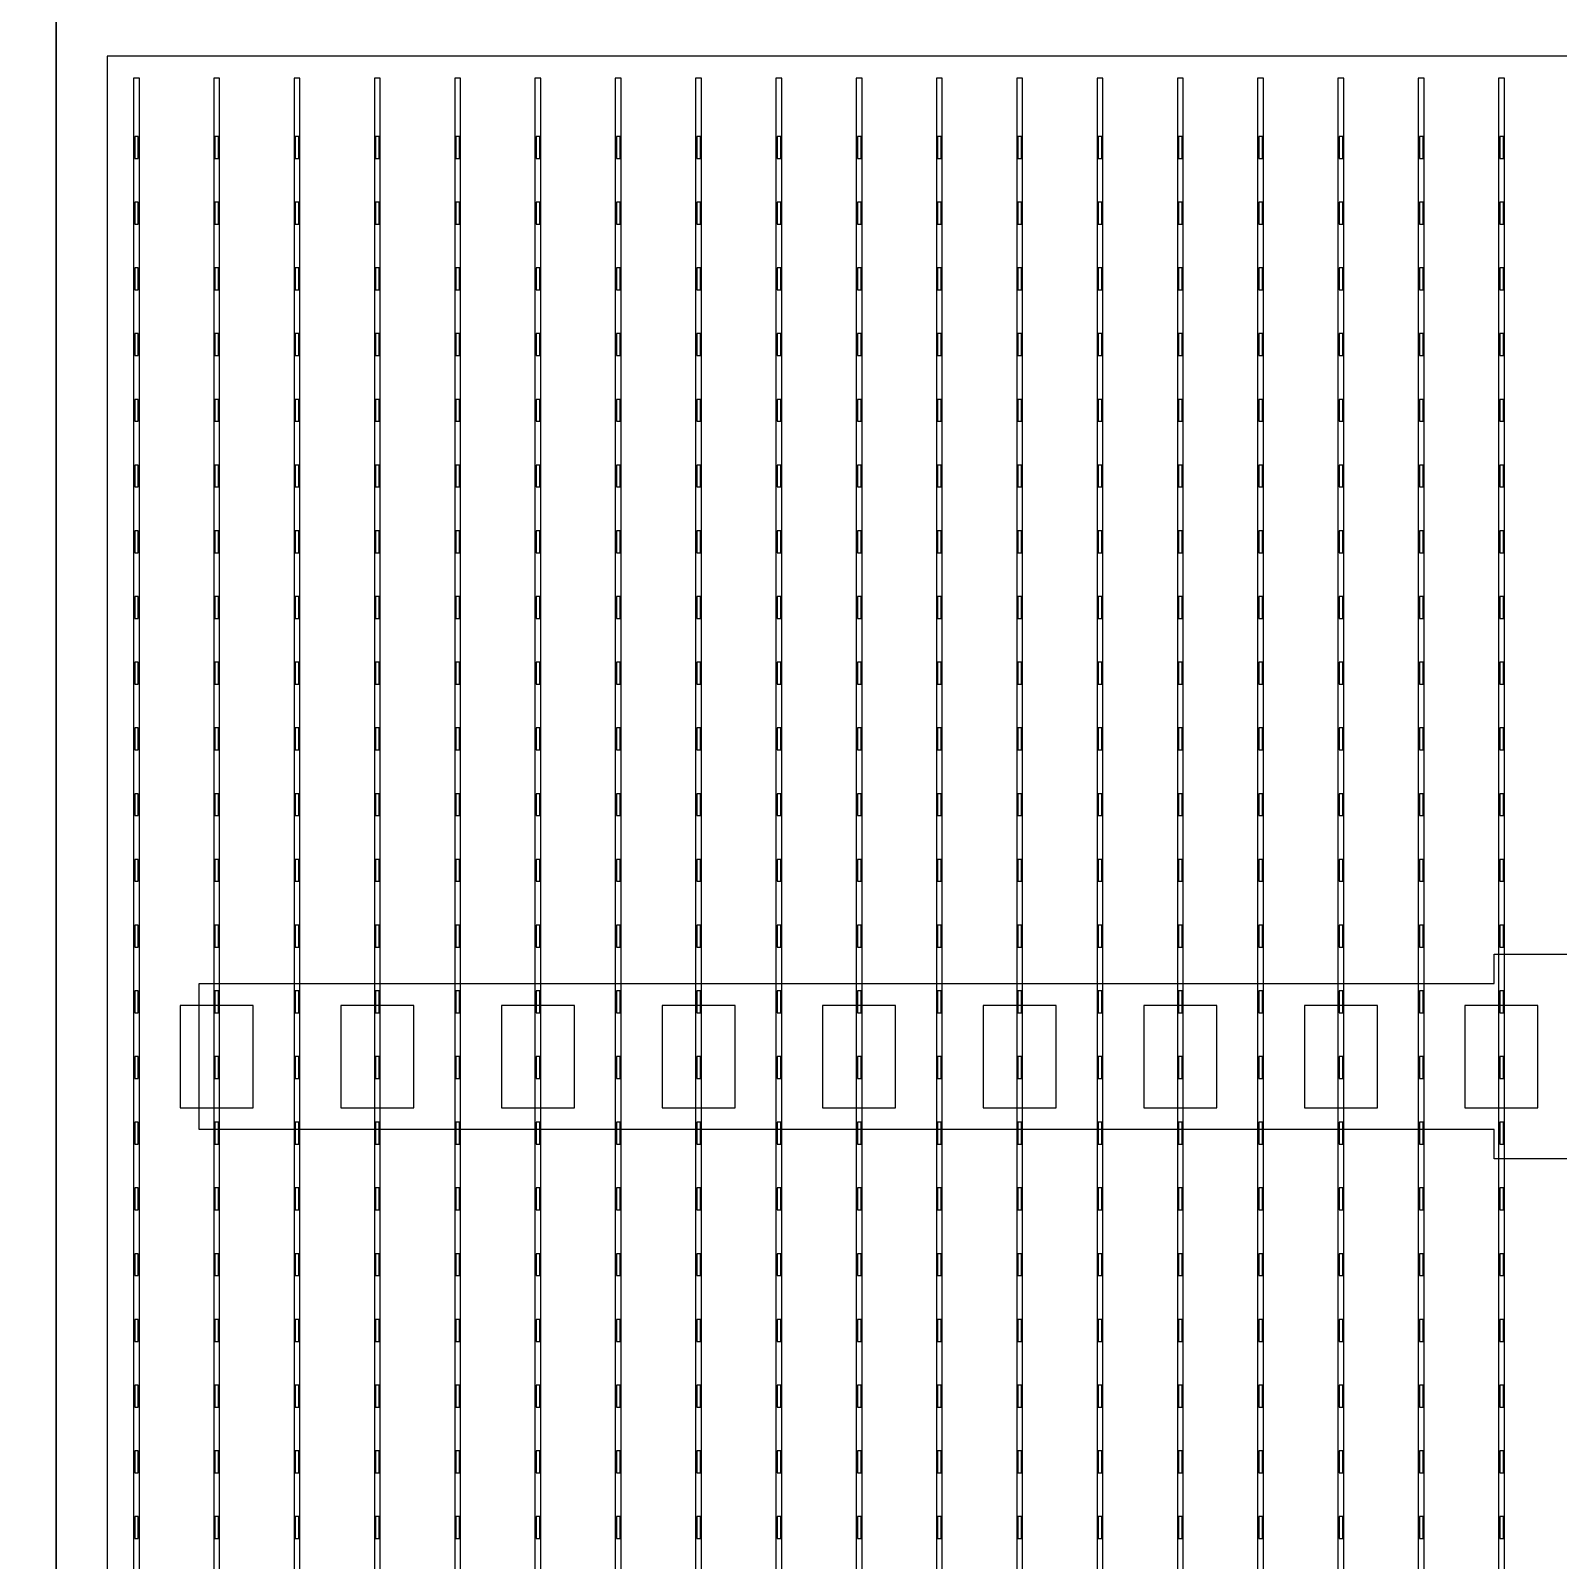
# Model space of a CAD drawing. Header units: millimetres. Extents: x -18 to 142, y -7 to 153.
# Drawn here: x 20.2 to 30.66, y 72.45 to 82.92 of the extents above; entities that cross this region are included whole.
import ezdxf

# ---------------------------------------------------------------- set-up
doc = ezdxf.new("R2010")
doc.units = ezdxf.units.MM
for name, color, linetype in [('BUSBARS', 3, 'Continuous'), ('CELLS', 5, 'Continuous'), ('CONTACT_PADS', 2, 'Continuous'), ('DICING', 4, 'Continuous'), ('FINGERS', 1, 'Continuous'), ('INSULATION', 2, 'Continuous')]:
    doc.layers.add(name, color=color, linetype=linetype)

msp = doc.modelspace()

# ---------------------------------------------------------------- linework, layer by layer
at = {"layer": 'BUSBARS'}
msp.add_lwpolyline([(40.29, 76.4), (40.29, 75.4), (31.42, 75.4), (31.42, 75.2), (30.22, 75.2), (30.22, 75.4), (21.35, 75.4), (21.35, 76.4), (30.22, 76.4), (30.22, 76.6), (31.42, 76.6), (31.42, 76.4), (40.29, 76.4)], close=True, dxfattribs=at)
at = {"layer": 'CELLS'}
for points in [[(20.37, 62.2), (20.37, 83.1), (-0.53, 83.1), (-0.53, 62.2), (20.37, 62.2)], [(41.27, 62.2), (41.27, 83.1), (20.37, 83.1), (20.37, 62.2), (41.27, 62.2)]]:
    msp.add_lwpolyline(points, close=True, dxfattribs=at)
at = {"layer": 'CONTACT_PADS'}
for points in [[(20.933, 82.05), (20.933, 82.2), (20.908, 82.2), (20.908, 82.05), (20.933, 82.05)], [(21.483, 82.05), (21.483, 82.2), (21.458, 82.2), (21.458, 82.05), (21.483, 82.05)], [(22.033, 82.05), (22.033, 82.2), (22.008, 82.2), (22.008, 82.05), (22.033, 82.05)], [(22.583, 82.05), (22.583, 82.2), (22.558, 82.2), (22.558, 82.05), (22.583, 82.05)], [(23.133, 82.05), (23.133, 82.2), (23.108, 82.2), (23.108, 82.05), (23.133, 82.05)], [(23.683, 82.05), (23.683, 82.2), (23.658, 82.2), (23.658, 82.05), (23.683, 82.05)], [(24.233, 82.05), (24.233, 82.2), (24.208, 82.2), (24.208, 82.05), (24.233, 82.05)], [(24.783, 82.05), (24.783, 82.2), (24.758, 82.2), (24.758, 82.05), (24.783, 82.05)], [(25.333, 82.05), (25.333, 82.2), (25.308, 82.2), (25.308, 82.05), (25.333, 82.05)], [(25.883, 82.05), (25.883, 82.2), (25.858, 82.2), (25.858, 82.05), (25.883, 82.05)], [(26.433, 82.05), (26.433, 82.2), (26.408, 82.2), (26.408, 82.05), (26.433, 82.05)], [(26.983, 82.05), (26.983, 82.2), (26.958, 82.2), (26.958, 82.05), (26.983, 82.05)], [(27.533, 82.05), (27.533, 82.2), (27.508, 82.2), (27.508, 82.05), (27.533, 82.05)], [(28.083, 82.05), (28.083, 82.2), (28.058, 82.2), (28.058, 82.05), (28.083, 82.05)], [(28.633, 82.05), (28.633, 82.2), (28.608, 82.2), (28.608, 82.05), (28.633, 82.05)], [(29.183, 82.05), (29.183, 82.2), (29.158, 82.2), (29.158, 82.05), (29.183, 82.05)], [(29.733, 82.05), (29.733, 82.2), (29.708, 82.2), (29.708, 82.05), (29.733, 82.05)], [(30.283, 82.05), (30.283, 82.2), (30.258, 82.2), (30.258, 82.05), (30.283, 82.05)], [(20.933, 81.6), (20.933, 81.75), (20.908, 81.75), (20.908, 81.6), (20.933, 81.6)], [(21.483, 81.6), (21.483, 81.75), (21.458, 81.75), (21.458, 81.6), (21.483, 81.6)], [(22.033, 81.6), (22.033, 81.75), (22.008, 81.75), (22.008, 81.6), (22.033, 81.6)], [(22.583, 81.6), (22.583, 81.75), (22.558, 81.75), (22.558, 81.6), (22.583, 81.6)], [(23.133, 81.6), (23.133, 81.75), (23.108, 81.75), (23.108, 81.6), (23.133, 81.6)], [(23.683, 81.6), (23.683, 81.75), (23.658, 81.75), (23.658, 81.6), (23.683, 81.6)], [(24.233, 81.6), (24.233, 81.75), (24.208, 81.75), (24.208, 81.6), (24.233, 81.6)], [(24.783, 81.6), (24.783, 81.75), (24.758, 81.75), (24.758, 81.6), (24.783, 81.6)], [(25.333, 81.6), (25.333, 81.75), (25.308, 81.75), (25.308, 81.6), (25.333, 81.6)], [(25.883, 81.6), (25.883, 81.75), (25.858, 81.75), (25.858, 81.6), (25.883, 81.6)], [(26.433, 81.6), (26.433, 81.75), (26.408, 81.75), (26.408, 81.6), (26.433, 81.6)], [(26.983, 81.6), (26.983, 81.75), (26.958, 81.75), (26.958, 81.6), (26.983, 81.6)], [(27.533, 81.6), (27.533, 81.75), (27.508, 81.75), (27.508, 81.6), (27.533, 81.6)], [(28.083, 81.6), (28.083, 81.75), (28.058, 81.75), (28.058, 81.6), (28.083, 81.6)], [(28.633, 81.6), (28.633, 81.75), (28.608, 81.75), (28.608, 81.6), (28.633, 81.6)], [(29.183, 81.6), (29.183, 81.75), (29.158, 81.75), (29.158, 81.6), (29.183, 81.6)], [(29.733, 81.6), (29.733, 81.75), (29.708, 81.75), (29.708, 81.6), (29.733, 81.6)], [(30.283, 81.6), (30.283, 81.75), (30.258, 81.75), (30.258, 81.6), (30.283, 81.6)], [(20.933, 81.15), (20.933, 81.3), (20.908, 81.3), (20.908, 81.15), (20.933, 81.15)], [(21.483, 81.15), (21.483, 81.3), (21.458, 81.3), (21.458, 81.15), (21.483, 81.15)], [(22.033, 81.15), (22.033, 81.3), (22.008, 81.3), (22.008, 81.15), (22.033, 81.15)], [(22.583, 81.15), (22.583, 81.3), (22.558, 81.3), (22.558, 81.15), (22.583, 81.15)], [(23.133, 81.15), (23.133, 81.3), (23.108, 81.3), (23.108, 81.15), (23.133, 81.15)], [(23.683, 81.15), (23.683, 81.3), (23.658, 81.3), (23.658, 81.15), (23.683, 81.15)], [(24.233, 81.15), (24.233, 81.3), (24.208, 81.3), (24.208, 81.15), (24.233, 81.15)], [(24.783, 81.15), (24.783, 81.3), (24.758, 81.3), (24.758, 81.15), (24.783, 81.15)], [(25.333, 81.15), (25.333, 81.3), (25.308, 81.3), (25.308, 81.15), (25.333, 81.15)], [(25.883, 81.15), (25.883, 81.3), (25.858, 81.3), (25.858, 81.15), (25.883, 81.15)], [(26.433, 81.15), (26.433, 81.3), (26.408, 81.3), (26.408, 81.15), (26.433, 81.15)], [(26.983, 81.15), (26.983, 81.3), (26.958, 81.3), (26.958, 81.15), (26.983, 81.15)], [(27.533, 81.15), (27.533, 81.3), (27.508, 81.3), (27.508, 81.15), (27.533, 81.15)], [(28.083, 81.15), (28.083, 81.3), (28.058, 81.3), (28.058, 81.15), (28.083, 81.15)], [(28.633, 81.15), (28.633, 81.3), (28.608, 81.3), (28.608, 81.15), (28.633, 81.15)], [(29.183, 81.15), (29.183, 81.3), (29.158, 81.3), (29.158, 81.15), (29.183, 81.15)], [(29.733, 81.15), (29.733, 81.3), (29.708, 81.3), (29.708, 81.15), (29.733, 81.15)], [(30.283, 81.15), (30.283, 81.3), (30.258, 81.3), (30.258, 81.15), (30.283, 81.15)], [(20.933, 80.7), (20.933, 80.85), (20.908, 80.85), (20.908, 80.7), (20.933, 80.7)], [(21.483, 80.7), (21.483, 80.85), (21.458, 80.85), (21.458, 80.7), (21.483, 80.7)], [(22.033, 80.7), (22.033, 80.85), (22.008, 80.85), (22.008, 80.7), (22.033, 80.7)], [(22.583, 80.7), (22.583, 80.85), (22.558, 80.85), (22.558, 80.7), (22.583, 80.7)], [(23.133, 80.7), (23.133, 80.85), (23.108, 80.85), (23.108, 80.7), (23.133, 80.7)], [(23.683, 80.7), (23.683, 80.85), (23.658, 80.85), (23.658, 80.7), (23.683, 80.7)], [(24.233, 80.7), (24.233, 80.85), (24.208, 80.85), (24.208, 80.7), (24.233, 80.7)], [(24.783, 80.7), (24.783, 80.85), (24.758, 80.85), (24.758, 80.7), (24.783, 80.7)], [(25.333, 80.7), (25.333, 80.85), (25.308, 80.85), (25.308, 80.7), (25.333, 80.7)], [(25.883, 80.7), (25.883, 80.85), (25.858, 80.85), (25.858, 80.7), (25.883, 80.7)], [(26.433, 80.7), (26.433, 80.85), (26.408, 80.85), (26.408, 80.7), (26.433, 80.7)], [(26.983, 80.7), (26.983, 80.85), (26.958, 80.85), (26.958, 80.7), (26.983, 80.7)], [(27.533, 80.7), (27.533, 80.85), (27.508, 80.85), (27.508, 80.7), (27.533, 80.7)], [(28.083, 80.7), (28.083, 80.85), (28.058, 80.85), (28.058, 80.7), (28.083, 80.7)], [(28.633, 80.7), (28.633, 80.85), (28.608, 80.85), (28.608, 80.7), (28.633, 80.7)], [(29.183, 80.7), (29.183, 80.85), (29.158, 80.85), (29.158, 80.7), (29.183, 80.7)], [(29.733, 80.7), (29.733, 80.85), (29.708, 80.85), (29.708, 80.7), (29.733, 80.7)], [(30.283, 80.7), (30.283, 80.85), (30.258, 80.85), (30.258, 80.7), (30.283, 80.7)], [(20.933, 80.25), (20.933, 80.4), (20.908, 80.4), (20.908, 80.25), (20.933, 80.25)], [(21.483, 80.25), (21.483, 80.4), (21.458, 80.4), (21.458, 80.25), (21.483, 80.25)], [(22.033, 80.25), (22.033, 80.4), (22.008, 80.4), (22.008, 80.25), (22.033, 80.25)], [(22.583, 80.25), (22.583, 80.4), (22.558, 80.4), (22.558, 80.25), (22.583, 80.25)], [(23.133, 80.25), (23.133, 80.4), (23.108, 80.4), (23.108, 80.25), (23.133, 80.25)], [(23.683, 80.25), (23.683, 80.4), (23.658, 80.4), (23.658, 80.25), (23.683, 80.25)], [(24.233, 80.25), (24.233, 80.4), (24.208, 80.4), (24.208, 80.25), (24.233, 80.25)], [(24.783, 80.25), (24.783, 80.4), (24.758, 80.4), (24.758, 80.25), (24.783, 80.25)], [(25.333, 80.25), (25.333, 80.4), (25.308, 80.4), (25.308, 80.25), (25.333, 80.25)], [(25.883, 80.25), (25.883, 80.4), (25.858, 80.4), (25.858, 80.25), (25.883, 80.25)], [(26.433, 80.25), (26.433, 80.4), (26.408, 80.4), (26.408, 80.25), (26.433, 80.25)], [(26.983, 80.25), (26.983, 80.4), (26.958, 80.4), (26.958, 80.25), (26.983, 80.25)], [(27.533, 80.25), (27.533, 80.4), (27.508, 80.4), (27.508, 80.25), (27.533, 80.25)], [(28.083, 80.25), (28.083, 80.4), (28.058, 80.4), (28.058, 80.25), (28.083, 80.25)], [(28.633, 80.25), (28.633, 80.4), (28.608, 80.4), (28.608, 80.25), (28.633, 80.25)], [(29.183, 80.25), (29.183, 80.4), (29.158, 80.4), (29.158, 80.25), (29.183, 80.25)], [(29.733, 80.25), (29.733, 80.4), (29.708, 80.4), (29.708, 80.25), (29.733, 80.25)], [(30.283, 80.25), (30.283, 80.4), (30.258, 80.4), (30.258, 80.25), (30.283, 80.25)], [(20.933, 79.8), (20.933, 79.95), (20.908, 79.95), (20.908, 79.8), (20.933, 79.8)], [(21.483, 79.8), (21.483, 79.95), (21.458, 79.95), (21.458, 79.8), (21.483, 79.8)], [(22.033, 79.8), (22.033, 79.95), (22.008, 79.95), (22.008, 79.8), (22.033, 79.8)], [(22.583, 79.8), (22.583, 79.95), (22.558, 79.95), (22.558, 79.8), (22.583, 79.8)], [(23.133, 79.8), (23.133, 79.95), (23.108, 79.95), (23.108, 79.8), (23.133, 79.8)], [(23.683, 79.8), (23.683, 79.95), (23.658, 79.95), (23.658, 79.8), (23.683, 79.8)], [(24.233, 79.8), (24.233, 79.95), (24.208, 79.95), (24.208, 79.8), (24.233, 79.8)], [(24.783, 79.8), (24.783, 79.95), (24.758, 79.95), (24.758, 79.8), (24.783, 79.8)], [(25.333, 79.8), (25.333, 79.95), (25.308, 79.95), (25.308, 79.8), (25.333, 79.8)], [(25.883, 79.8), (25.883, 79.95), (25.858, 79.95), (25.858, 79.8), (25.883, 79.8)], [(26.433, 79.8), (26.433, 79.95), (26.408, 79.95), (26.408, 79.8), (26.433, 79.8)], [(26.983, 79.8), (26.983, 79.95), (26.958, 79.95), (26.958, 79.8), (26.983, 79.8)], [(27.533, 79.8), (27.533, 79.95), (27.508, 79.95), (27.508, 79.8), (27.533, 79.8)], [(28.083, 79.8), (28.083, 79.95), (28.058, 79.95), (28.058, 79.8), (28.083, 79.8)], [(28.633, 79.8), (28.633, 79.95), (28.608, 79.95), (28.608, 79.8), (28.633, 79.8)], [(29.183, 79.8), (29.183, 79.95), (29.158, 79.95), (29.158, 79.8), (29.183, 79.8)], [(29.733, 79.8), (29.733, 79.95), (29.708, 79.95), (29.708, 79.8), (29.733, 79.8)], [(30.283, 79.8), (30.283, 79.95), (30.258, 79.95), (30.258, 79.8), (30.283, 79.8)], [(20.933, 79.35), (20.933, 79.5), (20.908, 79.5), (20.908, 79.35), (20.933, 79.35)], [(21.483, 79.35), (21.483, 79.5), (21.458, 79.5), (21.458, 79.35), (21.483, 79.35)], [(22.033, 79.35), (22.033, 79.5), (22.008, 79.5), (22.008, 79.35), (22.033, 79.35)], [(22.583, 79.35), (22.583, 79.5), (22.558, 79.5), (22.558, 79.35), (22.583, 79.35)], [(23.133, 79.35), (23.133, 79.5), (23.108, 79.5), (23.108, 79.35), (23.133, 79.35)], [(23.683, 79.35), (23.683, 79.5), (23.658, 79.5), (23.658, 79.35), (23.683, 79.35)], [(24.233, 79.35), (24.233, 79.5), (24.208, 79.5), (24.208, 79.35), (24.233, 79.35)], [(24.783, 79.35), (24.783, 79.5), (24.758, 79.5), (24.758, 79.35), (24.783, 79.35)], [(25.333, 79.35), (25.333, 79.5), (25.308, 79.5), (25.308, 79.35), (25.333, 79.35)], [(25.883, 79.35), (25.883, 79.5), (25.858, 79.5), (25.858, 79.35), (25.883, 79.35)], [(26.433, 79.35), (26.433, 79.5), (26.408, 79.5), (26.408, 79.35), (26.433, 79.35)], [(26.983, 79.35), (26.983, 79.5), (26.958, 79.5), (26.958, 79.35), (26.983, 79.35)], [(27.533, 79.35), (27.533, 79.5), (27.508, 79.5), (27.508, 79.35), (27.533, 79.35)], [(28.083, 79.35), (28.083, 79.5), (28.058, 79.5), (28.058, 79.35), (28.083, 79.35)], [(28.633, 79.35), (28.633, 79.5), (28.608, 79.5), (28.608, 79.35), (28.633, 79.35)], [(29.183, 79.35), (29.183, 79.5), (29.158, 79.5), (29.158, 79.35), (29.183, 79.35)], [(29.733, 79.35), (29.733, 79.5), (29.708, 79.5), (29.708, 79.35), (29.733, 79.35)], [(30.283, 79.35), (30.283, 79.5), (30.258, 79.5), (30.258, 79.35), (30.283, 79.35)], [(20.933, 78.9), (20.933, 79.05), (20.908, 79.05), (20.908, 78.9), (20.933, 78.9)], [(21.483, 78.9), (21.483, 79.05), (21.458, 79.05), (21.458, 78.9), (21.483, 78.9)], [(22.033, 78.9), (22.033, 79.05), (22.008, 79.05), (22.008, 78.9), (22.033, 78.9)], [(22.583, 78.9), (22.583, 79.05), (22.558, 79.05), (22.558, 78.9), (22.583, 78.9)], [(23.133, 78.9), (23.133, 79.05), (23.108, 79.05), (23.108, 78.9), (23.133, 78.9)], [(23.683, 78.9), (23.683, 79.05), (23.658, 79.05), (23.658, 78.9), (23.683, 78.9)], [(24.233, 78.9), (24.233, 79.05), (24.208, 79.05), (24.208, 78.9), (24.233, 78.9)], [(24.783, 78.9), (24.783, 79.05), (24.758, 79.05), (24.758, 78.9), (24.783, 78.9)], [(25.333, 78.9), (25.333, 79.05), (25.308, 79.05), (25.308, 78.9), (25.333, 78.9)], [(25.883, 78.9), (25.883, 79.05), (25.858, 79.05), (25.858, 78.9), (25.883, 78.9)], [(26.433, 78.9), (26.433, 79.05), (26.408, 79.05), (26.408, 78.9), (26.433, 78.9)], [(26.983, 78.9), (26.983, 79.05), (26.958, 79.05), (26.958, 78.9), (26.983, 78.9)], [(27.533, 78.9), (27.533, 79.05), (27.508, 79.05), (27.508, 78.9), (27.533, 78.9)], [(28.083, 78.9), (28.083, 79.05), (28.058, 79.05), (28.058, 78.9), (28.083, 78.9)], [(28.633, 78.9), (28.633, 79.05), (28.608, 79.05), (28.608, 78.9), (28.633, 78.9)], [(29.183, 78.9), (29.183, 79.05), (29.158, 79.05), (29.158, 78.9), (29.183, 78.9)], [(29.733, 78.9), (29.733, 79.05), (29.708, 79.05), (29.708, 78.9), (29.733, 78.9)], [(30.283, 78.9), (30.283, 79.05), (30.258, 79.05), (30.258, 78.9), (30.283, 78.9)], [(20.933, 78.45), (20.933, 78.6), (20.908, 78.6), (20.908, 78.45), (20.933, 78.45)], [(21.483, 78.45), (21.483, 78.6), (21.458, 78.6), (21.458, 78.45), (21.483, 78.45)], [(22.033, 78.45), (22.033, 78.6), (22.008, 78.6), (22.008, 78.45), (22.033, 78.45)], [(22.583, 78.45), (22.583, 78.6), (22.558, 78.6), (22.558, 78.45), (22.583, 78.45)], [(23.133, 78.45), (23.133, 78.6), (23.108, 78.6), (23.108, 78.45), (23.133, 78.45)], [(23.683, 78.45), (23.683, 78.6), (23.658, 78.6), (23.658, 78.45), (23.683, 78.45)], [(24.233, 78.45), (24.233, 78.6), (24.208, 78.6), (24.208, 78.45), (24.233, 78.45)], [(24.783, 78.45), (24.783, 78.6), (24.758, 78.6), (24.758, 78.45), (24.783, 78.45)], [(25.333, 78.45), (25.333, 78.6), (25.308, 78.6), (25.308, 78.45), (25.333, 78.45)], [(25.883, 78.45), (25.883, 78.6), (25.858, 78.6), (25.858, 78.45), (25.883, 78.45)], [(26.433, 78.45), (26.433, 78.6), (26.408, 78.6), (26.408, 78.45), (26.433, 78.45)], [(26.983, 78.45), (26.983, 78.6), (26.958, 78.6), (26.958, 78.45), (26.983, 78.45)], [(27.533, 78.45), (27.533, 78.6), (27.508, 78.6), (27.508, 78.45), (27.533, 78.45)], [(28.083, 78.45), (28.083, 78.6), (28.058, 78.6), (28.058, 78.45), (28.083, 78.45)], [(28.633, 78.45), (28.633, 78.6), (28.608, 78.6), (28.608, 78.45), (28.633, 78.45)], [(29.183, 78.45), (29.183, 78.6), (29.158, 78.6), (29.158, 78.45), (29.183, 78.45)], [(29.733, 78.45), (29.733, 78.6), (29.708, 78.6), (29.708, 78.45), (29.733, 78.45)], [(30.283, 78.45), (30.283, 78.6), (30.258, 78.6), (30.258, 78.45), (30.283, 78.45)], [(20.933, 78), (20.933, 78.15), (20.908, 78.15), (20.908, 78), (20.933, 78)], [(21.483, 78), (21.483, 78.15), (21.458, 78.15), (21.458, 78), (21.483, 78)], [(22.033, 78), (22.033, 78.15), (22.008, 78.15), (22.008, 78), (22.033, 78)], [(22.583, 78), (22.583, 78.15), (22.558, 78.15), (22.558, 78), (22.583, 78)], [(23.133, 78), (23.133, 78.15), (23.108, 78.15), (23.108, 78), (23.133, 78)], [(23.683, 78), (23.683, 78.15), (23.658, 78.15), (23.658, 78), (23.683, 78)], [(24.233, 78), (24.233, 78.15), (24.208, 78.15), (24.208, 78), (24.233, 78)], [(24.783, 78), (24.783, 78.15), (24.758, 78.15), (24.758, 78), (24.783, 78)], [(25.333, 78), (25.333, 78.15), (25.308, 78.15), (25.308, 78), (25.333, 78)], [(25.883, 78), (25.883, 78.15), (25.858, 78.15), (25.858, 78), (25.883, 78)], [(26.433, 78), (26.433, 78.15), (26.408, 78.15), (26.408, 78), (26.433, 78)], [(26.983, 78), (26.983, 78.15), (26.958, 78.15), (26.958, 78), (26.983, 78)], [(27.533, 78), (27.533, 78.15), (27.508, 78.15), (27.508, 78), (27.533, 78)], [(28.083, 78), (28.083, 78.15), (28.058, 78.15), (28.058, 78), (28.083, 78)], [(28.633, 78), (28.633, 78.15), (28.608, 78.15), (28.608, 78), (28.633, 78)], [(29.183, 78), (29.183, 78.15), (29.158, 78.15), (29.158, 78), (29.183, 78)], [(29.733, 78), (29.733, 78.15), (29.708, 78.15), (29.708, 78), (29.733, 78)], [(30.283, 78), (30.283, 78.15), (30.258, 78.15), (30.258, 78), (30.283, 78)], [(20.933, 77.55), (20.933, 77.7), (20.908, 77.7), (20.908, 77.55), (20.933, 77.55)], [(21.483, 77.55), (21.483, 77.7), (21.458, 77.7), (21.458, 77.55), (21.483, 77.55)], [(22.033, 77.55), (22.033, 77.7), (22.008, 77.7), (22.008, 77.55), (22.033, 77.55)], [(22.583, 77.55), (22.583, 77.7), (22.558, 77.7), (22.558, 77.55), (22.583, 77.55)], [(23.133, 77.55), (23.133, 77.7), (23.108, 77.7), (23.108, 77.55), (23.133, 77.55)], [(23.683, 77.55), (23.683, 77.7), (23.658, 77.7), (23.658, 77.55), (23.683, 77.55)], [(24.233, 77.55), (24.233, 77.7), (24.208, 77.7), (24.208, 77.55), (24.233, 77.55)], [(24.783, 77.55), (24.783, 77.7), (24.758, 77.7), (24.758, 77.55), (24.783, 77.55)], [(25.333, 77.55), (25.333, 77.7), (25.308, 77.7), (25.308, 77.55), (25.333, 77.55)], [(25.883, 77.55), (25.883, 77.7), (25.858, 77.7), (25.858, 77.55), (25.883, 77.55)], [(26.433, 77.55), (26.433, 77.7), (26.408, 77.7), (26.408, 77.55), (26.433, 77.55)], [(26.983, 77.55), (26.983, 77.7), (26.958, 77.7), (26.958, 77.55), (26.983, 77.55)], [(27.533, 77.55), (27.533, 77.7), (27.508, 77.7), (27.508, 77.55), (27.533, 77.55)], [(28.083, 77.55), (28.083, 77.7), (28.058, 77.7), (28.058, 77.55), (28.083, 77.55)], [(28.633, 77.55), (28.633, 77.7), (28.608, 77.7), (28.608, 77.55), (28.633, 77.55)], [(29.183, 77.55), (29.183, 77.7), (29.158, 77.7), (29.158, 77.55), (29.183, 77.55)], [(29.733, 77.55), (29.733, 77.7), (29.708, 77.7), (29.708, 77.55), (29.733, 77.55)], [(30.283, 77.55), (30.283, 77.7), (30.258, 77.7), (30.258, 77.55), (30.283, 77.55)], [(20.933, 77.1), (20.933, 77.25), (20.908, 77.25), (20.908, 77.1), (20.933, 77.1)], [(21.483, 77.1), (21.483, 77.25), (21.458, 77.25), (21.458, 77.1), (21.483, 77.1)], [(22.033, 77.1), (22.033, 77.25), (22.008, 77.25), (22.008, 77.1), (22.033, 77.1)], [(22.583, 77.1), (22.583, 77.25), (22.558, 77.25), (22.558, 77.1), (22.583, 77.1)], [(23.133, 77.1), (23.133, 77.25), (23.108, 77.25), (23.108, 77.1), (23.133, 77.1)], [(23.683, 77.1), (23.683, 77.25), (23.658, 77.25), (23.658, 77.1), (23.683, 77.1)], [(24.233, 77.1), (24.233, 77.25), (24.208, 77.25), (24.208, 77.1), (24.233, 77.1)], [(24.783, 77.1), (24.783, 77.25), (24.758, 77.25), (24.758, 77.1), (24.783, 77.1)], [(25.333, 77.1), (25.333, 77.25), (25.308, 77.25), (25.308, 77.1), (25.333, 77.1)], [(25.883, 77.1), (25.883, 77.25), (25.858, 77.25), (25.858, 77.1), (25.883, 77.1)], [(26.433, 77.1), (26.433, 77.25), (26.408, 77.25), (26.408, 77.1), (26.433, 77.1)], [(26.983, 77.1), (26.983, 77.25), (26.958, 77.25), (26.958, 77.1), (26.983, 77.1)], [(27.533, 77.1), (27.533, 77.25), (27.508, 77.25), (27.508, 77.1), (27.533, 77.1)], [(28.083, 77.1), (28.083, 77.25), (28.058, 77.25), (28.058, 77.1), (28.083, 77.1)], [(28.633, 77.1), (28.633, 77.25), (28.608, 77.25), (28.608, 77.1), (28.633, 77.1)], [(29.183, 77.1), (29.183, 77.25), (29.158, 77.25), (29.158, 77.1), (29.183, 77.1)], [(29.733, 77.1), (29.733, 77.25), (29.708, 77.25), (29.708, 77.1), (29.733, 77.1)], [(30.283, 77.1), (30.283, 77.25), (30.258, 77.25), (30.258, 77.1), (30.283, 77.1)], [(20.933, 76.65), (20.933, 76.8), (20.908, 76.8), (20.908, 76.65), (20.933, 76.65)], [(21.483, 76.65), (21.483, 76.8), (21.458, 76.8), (21.458, 76.65), (21.483, 76.65)], [(22.033, 76.65), (22.033, 76.8), (22.008, 76.8), (22.008, 76.65), (22.033, 76.65)], [(22.583, 76.65), (22.583, 76.8), (22.558, 76.8), (22.558, 76.65), (22.583, 76.65)], [(23.133, 76.65), (23.133, 76.8), (23.108, 76.8), (23.108, 76.65), (23.133, 76.65)], [(23.683, 76.65), (23.683, 76.8), (23.658, 76.8), (23.658, 76.65), (23.683, 76.65)], [(24.233, 76.65), (24.233, 76.8), (24.208, 76.8), (24.208, 76.65), (24.233, 76.65)], [(24.783, 76.65), (24.783, 76.8), (24.758, 76.8), (24.758, 76.65), (24.783, 76.65)], [(25.333, 76.65), (25.333, 76.8), (25.308, 76.8), (25.308, 76.65), (25.333, 76.65)], [(25.883, 76.65), (25.883, 76.8), (25.858, 76.8), (25.858, 76.65), (25.883, 76.65)], [(26.433, 76.65), (26.433, 76.8), (26.408, 76.8), (26.408, 76.65), (26.433, 76.65)], [(26.983, 76.65), (26.983, 76.8), (26.958, 76.8), (26.958, 76.65), (26.983, 76.65)], [(27.533, 76.65), (27.533, 76.8), (27.508, 76.8), (27.508, 76.65), (27.533, 76.65)], [(28.083, 76.65), (28.083, 76.8), (28.058, 76.8), (28.058, 76.65), (28.083, 76.65)], [(28.633, 76.65), (28.633, 76.8), (28.608, 76.8), (28.608, 76.65), (28.633, 76.65)], [(29.183, 76.65), (29.183, 76.8), (29.158, 76.8), (29.158, 76.65), (29.183, 76.65)], [(29.733, 76.65), (29.733, 76.8), (29.708, 76.8), (29.708, 76.65), (29.733, 76.65)], [(30.283, 76.65), (30.283, 76.8), (30.258, 76.8), (30.258, 76.65), (30.283, 76.65)], [(20.933, 76.2), (20.933, 76.35), (20.908, 76.35), (20.908, 76.2), (20.933, 76.2)], [(21.483, 76.2), (21.483, 76.35), (21.458, 76.35), (21.458, 76.2), (21.483, 76.2)], [(22.033, 76.2), (22.033, 76.35), (22.008, 76.35), (22.008, 76.2), (22.033, 76.2)], [(22.583, 76.2), (22.583, 76.35), (22.558, 76.35), (22.558, 76.2), (22.583, 76.2)], [(23.133, 76.2), (23.133, 76.35), (23.108, 76.35), (23.108, 76.2), (23.133, 76.2)], [(23.683, 76.2), (23.683, 76.35), (23.658, 76.35), (23.658, 76.2), (23.683, 76.2)], [(24.233, 76.2), (24.233, 76.35), (24.208, 76.35), (24.208, 76.2), (24.233, 76.2)], [(24.783, 76.2), (24.783, 76.35), (24.758, 76.35), (24.758, 76.2), (24.783, 76.2)], [(25.333, 76.2), (25.333, 76.35), (25.308, 76.35), (25.308, 76.2), (25.333, 76.2)], [(25.883, 76.2), (25.883, 76.35), (25.858, 76.35), (25.858, 76.2), (25.883, 76.2)], [(26.433, 76.2), (26.433, 76.35), (26.408, 76.35), (26.408, 76.2), (26.433, 76.2)], [(26.983, 76.2), (26.983, 76.35), (26.958, 76.35), (26.958, 76.2), (26.983, 76.2)], [(27.533, 76.2), (27.533, 76.35), (27.508, 76.35), (27.508, 76.2), (27.533, 76.2)], [(28.083, 76.2), (28.083, 76.35), (28.058, 76.35), (28.058, 76.2), (28.083, 76.2)], [(28.633, 76.2), (28.633, 76.35), (28.608, 76.35), (28.608, 76.2), (28.633, 76.2)], [(29.183, 76.2), (29.183, 76.35), (29.158, 76.35), (29.158, 76.2), (29.183, 76.2)], [(29.733, 76.2), (29.733, 76.35), (29.708, 76.35), (29.708, 76.2), (29.733, 76.2)], [(30.283, 76.2), (30.283, 76.35), (30.258, 76.35), (30.258, 76.2), (30.283, 76.2)], [(20.933, 75.75), (20.933, 75.9), (20.908, 75.9), (20.908, 75.75), (20.933, 75.75)], [(21.483, 75.75), (21.483, 75.9), (21.458, 75.9), (21.458, 75.75), (21.483, 75.75)], [(22.033, 75.75), (22.033, 75.9), (22.008, 75.9), (22.008, 75.75), (22.033, 75.75)], [(22.583, 75.75), (22.583, 75.9), (22.558, 75.9), (22.558, 75.75), (22.583, 75.75)], [(23.133, 75.75), (23.133, 75.9), (23.108, 75.9), (23.108, 75.75), (23.133, 75.75)], [(23.683, 75.75), (23.683, 75.9), (23.658, 75.9), (23.658, 75.75), (23.683, 75.75)], [(24.233, 75.75), (24.233, 75.9), (24.208, 75.9), (24.208, 75.75), (24.233, 75.75)], [(24.783, 75.75), (24.783, 75.9), (24.758, 75.9), (24.758, 75.75), (24.783, 75.75)], [(25.333, 75.75), (25.333, 75.9), (25.308, 75.9), (25.308, 75.75), (25.333, 75.75)], [(25.883, 75.75), (25.883, 75.9), (25.858, 75.9), (25.858, 75.75), (25.883, 75.75)], [(26.433, 75.75), (26.433, 75.9), (26.408, 75.9), (26.408, 75.75), (26.433, 75.75)], [(26.983, 75.75), (26.983, 75.9), (26.958, 75.9), (26.958, 75.75), (26.983, 75.75)], [(27.533, 75.75), (27.533, 75.9), (27.508, 75.9), (27.508, 75.75), (27.533, 75.75)], [(28.083, 75.75), (28.083, 75.9), (28.058, 75.9), (28.058, 75.75), (28.083, 75.75)], [(28.633, 75.75), (28.633, 75.9), (28.608, 75.9), (28.608, 75.75), (28.633, 75.75)], [(29.183, 75.75), (29.183, 75.9), (29.158, 75.9), (29.158, 75.75), (29.183, 75.75)], [(29.733, 75.75), (29.733, 75.9), (29.708, 75.9), (29.708, 75.75), (29.733, 75.75)], [(30.283, 75.75), (30.283, 75.9), (30.258, 75.9), (30.258, 75.75), (30.283, 75.75)], [(20.933, 75.3), (20.933, 75.45), (20.908, 75.45), (20.908, 75.3), (20.933, 75.3)], [(21.483, 75.3), (21.483, 75.45), (21.458, 75.45), (21.458, 75.3), (21.483, 75.3)], [(22.033, 75.3), (22.033, 75.45), (22.008, 75.45), (22.008, 75.3), (22.033, 75.3)], [(22.583, 75.3), (22.583, 75.45), (22.558, 75.45), (22.558, 75.3), (22.583, 75.3)], [(23.133, 75.3), (23.133, 75.45), (23.108, 75.45), (23.108, 75.3), (23.133, 75.3)], [(23.683, 75.3), (23.683, 75.45), (23.658, 75.45), (23.658, 75.3), (23.683, 75.3)], [(24.233, 75.3), (24.233, 75.45), (24.208, 75.45), (24.208, 75.3), (24.233, 75.3)], [(24.783, 75.3), (24.783, 75.45), (24.758, 75.45), (24.758, 75.3), (24.783, 75.3)], [(25.333, 75.3), (25.333, 75.45), (25.308, 75.45), (25.308, 75.3), (25.333, 75.3)], [(25.883, 75.3), (25.883, 75.45), (25.858, 75.45), (25.858, 75.3), (25.883, 75.3)], [(26.433, 75.3), (26.433, 75.45), (26.408, 75.45), (26.408, 75.3), (26.433, 75.3)], [(26.983, 75.3), (26.983, 75.45), (26.958, 75.45), (26.958, 75.3), (26.983, 75.3)], [(27.533, 75.3), (27.533, 75.45), (27.508, 75.45), (27.508, 75.3), (27.533, 75.3)], [(28.083, 75.3), (28.083, 75.45), (28.058, 75.45), (28.058, 75.3), (28.083, 75.3)], [(28.633, 75.3), (28.633, 75.45), (28.608, 75.45), (28.608, 75.3), (28.633, 75.3)], [(29.183, 75.3), (29.183, 75.45), (29.158, 75.45), (29.158, 75.3), (29.183, 75.3)], [(29.733, 75.3), (29.733, 75.45), (29.708, 75.45), (29.708, 75.3), (29.733, 75.3)], [(30.283, 75.3), (30.283, 75.45), (30.258, 75.45), (30.258, 75.3), (30.283, 75.3)], [(20.933, 74.85), (20.933, 75), (20.908, 75), (20.908, 74.85), (20.933, 74.85)], [(21.483, 74.85), (21.483, 75), (21.458, 75), (21.458, 74.85), (21.483, 74.85)], [(22.033, 74.85), (22.033, 75), (22.008, 75), (22.008, 74.85), (22.033, 74.85)], [(22.583, 74.85), (22.583, 75), (22.558, 75), (22.558, 74.85), (22.583, 74.85)], [(23.133, 74.85), (23.133, 75), (23.108, 75), (23.108, 74.85), (23.133, 74.85)], [(23.683, 74.85), (23.683, 75), (23.658, 75), (23.658, 74.85), (23.683, 74.85)], [(24.233, 74.85), (24.233, 75), (24.208, 75), (24.208, 74.85), (24.233, 74.85)], [(24.783, 74.85), (24.783, 75), (24.758, 75), (24.758, 74.85), (24.783, 74.85)], [(25.333, 74.85), (25.333, 75), (25.308, 75), (25.308, 74.85), (25.333, 74.85)], [(25.883, 74.85), (25.883, 75), (25.858, 75), (25.858, 74.85), (25.883, 74.85)], [(26.433, 74.85), (26.433, 75), (26.408, 75), (26.408, 74.85), (26.433, 74.85)], [(26.983, 74.85), (26.983, 75), (26.958, 75), (26.958, 74.85), (26.983, 74.85)], [(27.533, 74.85), (27.533, 75), (27.508, 75), (27.508, 74.85), (27.533, 74.85)], [(28.083, 74.85), (28.083, 75), (28.058, 75), (28.058, 74.85), (28.083, 74.85)], [(28.633, 74.85), (28.633, 75), (28.608, 75), (28.608, 74.85), (28.633, 74.85)], [(29.183, 74.85), (29.183, 75), (29.158, 75), (29.158, 74.85), (29.183, 74.85)], [(29.733, 74.85), (29.733, 75), (29.708, 75), (29.708, 74.85), (29.733, 74.85)], [(30.283, 74.85), (30.283, 75), (30.258, 75), (30.258, 74.85), (30.283, 74.85)], [(20.933, 74.4), (20.933, 74.55), (20.908, 74.55), (20.908, 74.4), (20.933, 74.4)], [(21.483, 74.4), (21.483, 74.55), (21.458, 74.55), (21.458, 74.4), (21.483, 74.4)], [(22.033, 74.4), (22.033, 74.55), (22.008, 74.55), (22.008, 74.4), (22.033, 74.4)], [(22.583, 74.4), (22.583, 74.55), (22.558, 74.55), (22.558, 74.4), (22.583, 74.4)], [(23.133, 74.4), (23.133, 74.55), (23.108, 74.55), (23.108, 74.4), (23.133, 74.4)], [(23.683, 74.4), (23.683, 74.55), (23.658, 74.55), (23.658, 74.4), (23.683, 74.4)], [(24.233, 74.4), (24.233, 74.55), (24.208, 74.55), (24.208, 74.4), (24.233, 74.4)], [(24.783, 74.4), (24.783, 74.55), (24.758, 74.55), (24.758, 74.4), (24.783, 74.4)], [(25.333, 74.4), (25.333, 74.55), (25.308, 74.55), (25.308, 74.4), (25.333, 74.4)], [(25.883, 74.4), (25.883, 74.55), (25.858, 74.55), (25.858, 74.4), (25.883, 74.4)], [(26.433, 74.4), (26.433, 74.55), (26.408, 74.55), (26.408, 74.4), (26.433, 74.4)], [(26.983, 74.4), (26.983, 74.55), (26.958, 74.55), (26.958, 74.4), (26.983, 74.4)], [(27.533, 74.4), (27.533, 74.55), (27.508, 74.55), (27.508, 74.4), (27.533, 74.4)], [(28.083, 74.4), (28.083, 74.55), (28.058, 74.55), (28.058, 74.4), (28.083, 74.4)], [(28.633, 74.4), (28.633, 74.55), (28.608, 74.55), (28.608, 74.4), (28.633, 74.4)], [(29.183, 74.4), (29.183, 74.55), (29.158, 74.55), (29.158, 74.4), (29.183, 74.4)], [(29.733, 74.4), (29.733, 74.55), (29.708, 74.55), (29.708, 74.4), (29.733, 74.4)], [(30.283, 74.4), (30.283, 74.55), (30.258, 74.55), (30.258, 74.4), (30.283, 74.4)], [(20.933, 73.95), (20.933, 74.1), (20.908, 74.1), (20.908, 73.95), (20.933, 73.95)], [(21.483, 73.95), (21.483, 74.1), (21.458, 74.1), (21.458, 73.95), (21.483, 73.95)], [(22.033, 73.95), (22.033, 74.1), (22.008, 74.1), (22.008, 73.95), (22.033, 73.95)], [(22.583, 73.95), (22.583, 74.1), (22.558, 74.1), (22.558, 73.95), (22.583, 73.95)], [(23.133, 73.95), (23.133, 74.1), (23.108, 74.1), (23.108, 73.95), (23.133, 73.95)], [(23.683, 73.95), (23.683, 74.1), (23.658, 74.1), (23.658, 73.95), (23.683, 73.95)], [(24.233, 73.95), (24.233, 74.1), (24.208, 74.1), (24.208, 73.95), (24.233, 73.95)], [(24.783, 73.95), (24.783, 74.1), (24.758, 74.1), (24.758, 73.95), (24.783, 73.95)], [(25.333, 73.95), (25.333, 74.1), (25.308, 74.1), (25.308, 73.95), (25.333, 73.95)], [(25.883, 73.95), (25.883, 74.1), (25.858, 74.1), (25.858, 73.95), (25.883, 73.95)], [(26.433, 73.95), (26.433, 74.1), (26.408, 74.1), (26.408, 73.95), (26.433, 73.95)], [(26.983, 73.95), (26.983, 74.1), (26.958, 74.1), (26.958, 73.95), (26.983, 73.95)], [(27.533, 73.95), (27.533, 74.1), (27.508, 74.1), (27.508, 73.95), (27.533, 73.95)], [(28.083, 73.95), (28.083, 74.1), (28.058, 74.1), (28.058, 73.95), (28.083, 73.95)], [(28.633, 73.95), (28.633, 74.1), (28.608, 74.1), (28.608, 73.95), (28.633, 73.95)], [(29.183, 73.95), (29.183, 74.1), (29.158, 74.1), (29.158, 73.95), (29.183, 73.95)], [(29.733, 73.95), (29.733, 74.1), (29.708, 74.1), (29.708, 73.95), (29.733, 73.95)], [(30.283, 73.95), (30.283, 74.1), (30.258, 74.1), (30.258, 73.95), (30.283, 73.95)], [(20.933, 73.5), (20.933, 73.65), (20.908, 73.65), (20.908, 73.5), (20.933, 73.5)], [(21.483, 73.5), (21.483, 73.65), (21.458, 73.65), (21.458, 73.5), (21.483, 73.5)], [(22.033, 73.5), (22.033, 73.65), (22.008, 73.65), (22.008, 73.5), (22.033, 73.5)], [(22.583, 73.5), (22.583, 73.65), (22.558, 73.65), (22.558, 73.5), (22.583, 73.5)], [(23.133, 73.5), (23.133, 73.65), (23.108, 73.65), (23.108, 73.5), (23.133, 73.5)], [(23.683, 73.5), (23.683, 73.65), (23.658, 73.65), (23.658, 73.5), (23.683, 73.5)], [(24.233, 73.5), (24.233, 73.65), (24.208, 73.65), (24.208, 73.5), (24.233, 73.5)], [(24.783, 73.5), (24.783, 73.65), (24.758, 73.65), (24.758, 73.5), (24.783, 73.5)], [(25.333, 73.5), (25.333, 73.65), (25.308, 73.65), (25.308, 73.5), (25.333, 73.5)], [(25.883, 73.5), (25.883, 73.65), (25.858, 73.65), (25.858, 73.5), (25.883, 73.5)], [(26.433, 73.5), (26.433, 73.65), (26.408, 73.65), (26.408, 73.5), (26.433, 73.5)], [(26.983, 73.5), (26.983, 73.65), (26.958, 73.65), (26.958, 73.5), (26.983, 73.5)], [(27.533, 73.5), (27.533, 73.65), (27.508, 73.65), (27.508, 73.5), (27.533, 73.5)], [(28.083, 73.5), (28.083, 73.65), (28.058, 73.65), (28.058, 73.5), (28.083, 73.5)], [(28.633, 73.5), (28.633, 73.65), (28.608, 73.65), (28.608, 73.5), (28.633, 73.5)], [(29.183, 73.5), (29.183, 73.65), (29.158, 73.65), (29.158, 73.5), (29.183, 73.5)], [(29.733, 73.5), (29.733, 73.65), (29.708, 73.65), (29.708, 73.5), (29.733, 73.5)], [(30.283, 73.5), (30.283, 73.65), (30.258, 73.65), (30.258, 73.5), (30.283, 73.5)], [(20.933, 73.05), (20.933, 73.2), (20.908, 73.2), (20.908, 73.05), (20.933, 73.05)], [(21.483, 73.05), (21.483, 73.2), (21.458, 73.2), (21.458, 73.05), (21.483, 73.05)], [(22.033, 73.05), (22.033, 73.2), (22.008, 73.2), (22.008, 73.05), (22.033, 73.05)], [(22.583, 73.05), (22.583, 73.2), (22.558, 73.2), (22.558, 73.05), (22.583, 73.05)], [(23.133, 73.05), (23.133, 73.2), (23.108, 73.2), (23.108, 73.05), (23.133, 73.05)], [(23.683, 73.05), (23.683, 73.2), (23.658, 73.2), (23.658, 73.05), (23.683, 73.05)], [(24.233, 73.05), (24.233, 73.2), (24.208, 73.2), (24.208, 73.05), (24.233, 73.05)], [(24.783, 73.05), (24.783, 73.2), (24.758, 73.2), (24.758, 73.05), (24.783, 73.05)], [(25.333, 73.05), (25.333, 73.2), (25.308, 73.2), (25.308, 73.05), (25.333, 73.05)], [(25.883, 73.05), (25.883, 73.2), (25.858, 73.2), (25.858, 73.05), (25.883, 73.05)], [(26.433, 73.05), (26.433, 73.2), (26.408, 73.2), (26.408, 73.05), (26.433, 73.05)], [(26.983, 73.05), (26.983, 73.2), (26.958, 73.2), (26.958, 73.05), (26.983, 73.05)], [(27.533, 73.05), (27.533, 73.2), (27.508, 73.2), (27.508, 73.05), (27.533, 73.05)], [(28.083, 73.05), (28.083, 73.2), (28.058, 73.2), (28.058, 73.05), (28.083, 73.05)], [(28.633, 73.05), (28.633, 73.2), (28.608, 73.2), (28.608, 73.05), (28.633, 73.05)], [(29.183, 73.05), (29.183, 73.2), (29.158, 73.2), (29.158, 73.05), (29.183, 73.05)], [(29.733, 73.05), (29.733, 73.2), (29.708, 73.2), (29.708, 73.05), (29.733, 73.05)], [(30.283, 73.05), (30.283, 73.2), (30.258, 73.2), (30.258, 73.05), (30.283, 73.05)], [(20.933, 72.6), (20.933, 72.75), (20.908, 72.75), (20.908, 72.6), (20.933, 72.6)], [(21.483, 72.6), (21.483, 72.75), (21.458, 72.75), (21.458, 72.6), (21.483, 72.6)], [(22.033, 72.6), (22.033, 72.75), (22.008, 72.75), (22.008, 72.6), (22.033, 72.6)], [(22.583, 72.6), (22.583, 72.75), (22.558, 72.75), (22.558, 72.6), (22.583, 72.6)], [(23.133, 72.6), (23.133, 72.75), (23.108, 72.75), (23.108, 72.6), (23.133, 72.6)], [(23.683, 72.6), (23.683, 72.75), (23.658, 72.75), (23.658, 72.6), (23.683, 72.6)], [(24.233, 72.6), (24.233, 72.75), (24.208, 72.75), (24.208, 72.6), (24.233, 72.6)], [(24.783, 72.6), (24.783, 72.75), (24.758, 72.75), (24.758, 72.6), (24.783, 72.6)], [(25.333, 72.6), (25.333, 72.75), (25.308, 72.75), (25.308, 72.6), (25.333, 72.6)], [(25.883, 72.6), (25.883, 72.75), (25.858, 72.75), (25.858, 72.6), (25.883, 72.6)], [(26.433, 72.6), (26.433, 72.75), (26.408, 72.75), (26.408, 72.6), (26.433, 72.6)], [(26.983, 72.6), (26.983, 72.75), (26.958, 72.75), (26.958, 72.6), (26.983, 72.6)], [(27.533, 72.6), (27.533, 72.75), (27.508, 72.75), (27.508, 72.6), (27.533, 72.6)], [(28.083, 72.6), (28.083, 72.75), (28.058, 72.75), (28.058, 72.6), (28.083, 72.6)], [(28.633, 72.6), (28.633, 72.75), (28.608, 72.75), (28.608, 72.6), (28.633, 72.6)], [(29.183, 72.6), (29.183, 72.75), (29.158, 72.75), (29.158, 72.6), (29.183, 72.6)], [(29.733, 72.6), (29.733, 72.75), (29.708, 72.75), (29.708, 72.6), (29.733, 72.6)], [(30.283, 72.6), (30.283, 72.75), (30.258, 72.75), (30.258, 72.6), (30.283, 72.6)]]:
    msp.add_lwpolyline(points, close=True, dxfattribs=at)
at = {"layer": 'DICING'}
for q in [(20.37, 152.65), (20.37, 152.65), (20.37, 152.65), (20.37, 152.65), (20.37, 152.65), (20.37, 152.65), (20.37, 152.65), (20.37, 152.65), (20.37, 152.65), (20.37, 152.65), (20.37, 152.65), (20.37, 152.65), (20.37, 131.75), (20.37, 131.75), (20.37, 131.75), (20.37, 131.75), (20.37, 131.75), (20.37, 131.75), (20.37, 131.75), (20.37, 131.75), (20.37, 131.75), (20.37, 131.75), (20.37, 131.75), (20.37, 131.75), (20.37, 110.85), (20.37, 110.85), (20.37, 110.85), (20.37, 110.85), (20.37, 110.85), (20.37, 110.85), (20.37, 110.85), (20.37, 110.85), (20.37, 110.85), (20.37, 110.85), (20.37, 110.85), (20.37, 110.85), (20.37, 89.95), (20.37, 89.95), (20.37, 89.95), (20.37, 89.95), (20.37, 89.95), (20.37, 89.95), (20.37, 89.95), (20.37, 89.95), (20.37, 89.95), (20.37, 89.95), (20.37, 89.95), (20.37, 89.95)]:
    msp.add_line((20.37, -7.35), q, dxfattribs=at)
at = {"layer": 'FINGERS'}
for points in [[(20.94, 62.7), (20.94, 82.6), (20.9, 82.6), (20.9, 62.7), (20.94, 62.7)], [(21.49, 62.7), (21.49, 82.6), (21.45, 82.6), (21.45, 62.7), (21.49, 62.7)], [(22.04, 62.7), (22.04, 82.6), (22, 82.6), (22, 62.7), (22.04, 62.7)], [(22.59, 62.7), (22.59, 82.6), (22.55, 82.6), (22.55, 62.7), (22.59, 62.7)], [(23.14, 62.7), (23.14, 82.6), (23.1, 82.6), (23.1, 62.7), (23.14, 62.7)], [(23.69, 62.7), (23.69, 82.6), (23.65, 82.6), (23.65, 62.7), (23.69, 62.7)], [(24.24, 62.7), (24.24, 82.6), (24.2, 82.6), (24.2, 62.7), (24.24, 62.7)], [(24.79, 62.7), (24.79, 82.6), (24.75, 82.6), (24.75, 62.7), (24.79, 62.7)], [(25.34, 62.7), (25.34, 82.6), (25.3, 82.6), (25.3, 62.7), (25.34, 62.7)], [(25.89, 62.7), (25.89, 82.6), (25.85, 82.6), (25.85, 62.7), (25.89, 62.7)], [(26.44, 62.7), (26.44, 82.6), (26.4, 82.6), (26.4, 62.7), (26.44, 62.7)], [(26.99, 62.7), (26.99, 82.6), (26.95, 82.6), (26.95, 62.7), (26.99, 62.7)], [(27.54, 62.7), (27.54, 82.6), (27.5, 82.6), (27.5, 62.7), (27.54, 62.7)], [(28.09, 62.7), (28.09, 82.6), (28.05, 82.6), (28.05, 62.7), (28.09, 62.7)], [(28.64, 62.7), (28.64, 82.6), (28.6, 82.6), (28.6, 62.7), (28.64, 62.7)], [(29.19, 62.7), (29.19, 82.6), (29.15, 82.6), (29.15, 62.7), (29.19, 62.7)], [(29.74, 62.7), (29.74, 82.6), (29.7, 82.6), (29.7, 62.7), (29.74, 62.7)], [(30.29, 62.7), (30.29, 82.6), (30.25, 82.6), (30.25, 62.7), (30.29, 62.7)]]:
    msp.add_lwpolyline(points, close=True, dxfattribs=at)
at = {"layer": 'INSULATION'}
for points in [[(40.92, 62.55), (40.92, 82.75), (20.72, 82.75), (20.72, 62.55), (40.92, 62.55)], [(21.72, 75.55), (21.72, 76.25), (21.22, 76.25), (21.22, 75.55), (21.72, 75.55)], [(22.82, 75.55), (22.82, 76.25), (22.32, 76.25), (22.32, 75.55), (22.82, 75.55)], [(23.92, 75.55), (23.92, 76.25), (23.42, 76.25), (23.42, 75.55), (23.92, 75.55)], [(25.02, 75.55), (25.02, 76.25), (24.52, 76.25), (24.52, 75.55), (25.02, 75.55)], [(26.12, 75.55), (26.12, 76.25), (25.62, 76.25), (25.62, 75.55), (26.12, 75.55)], [(27.22, 75.55), (27.22, 76.25), (26.72, 76.25), (26.72, 75.55), (27.22, 75.55)], [(28.32, 75.55), (28.32, 76.25), (27.82, 76.25), (27.82, 75.55), (28.32, 75.55)], [(29.42, 75.55), (29.42, 76.25), (28.92, 76.25), (28.92, 75.55), (29.42, 75.55)], [(30.52, 75.55), (30.52, 76.25), (30.02, 76.25), (30.02, 75.55), (30.52, 75.55)]]:
    msp.add_lwpolyline(points, close=True, dxfattribs=at)

doc.saveas('drawing.dxf')
